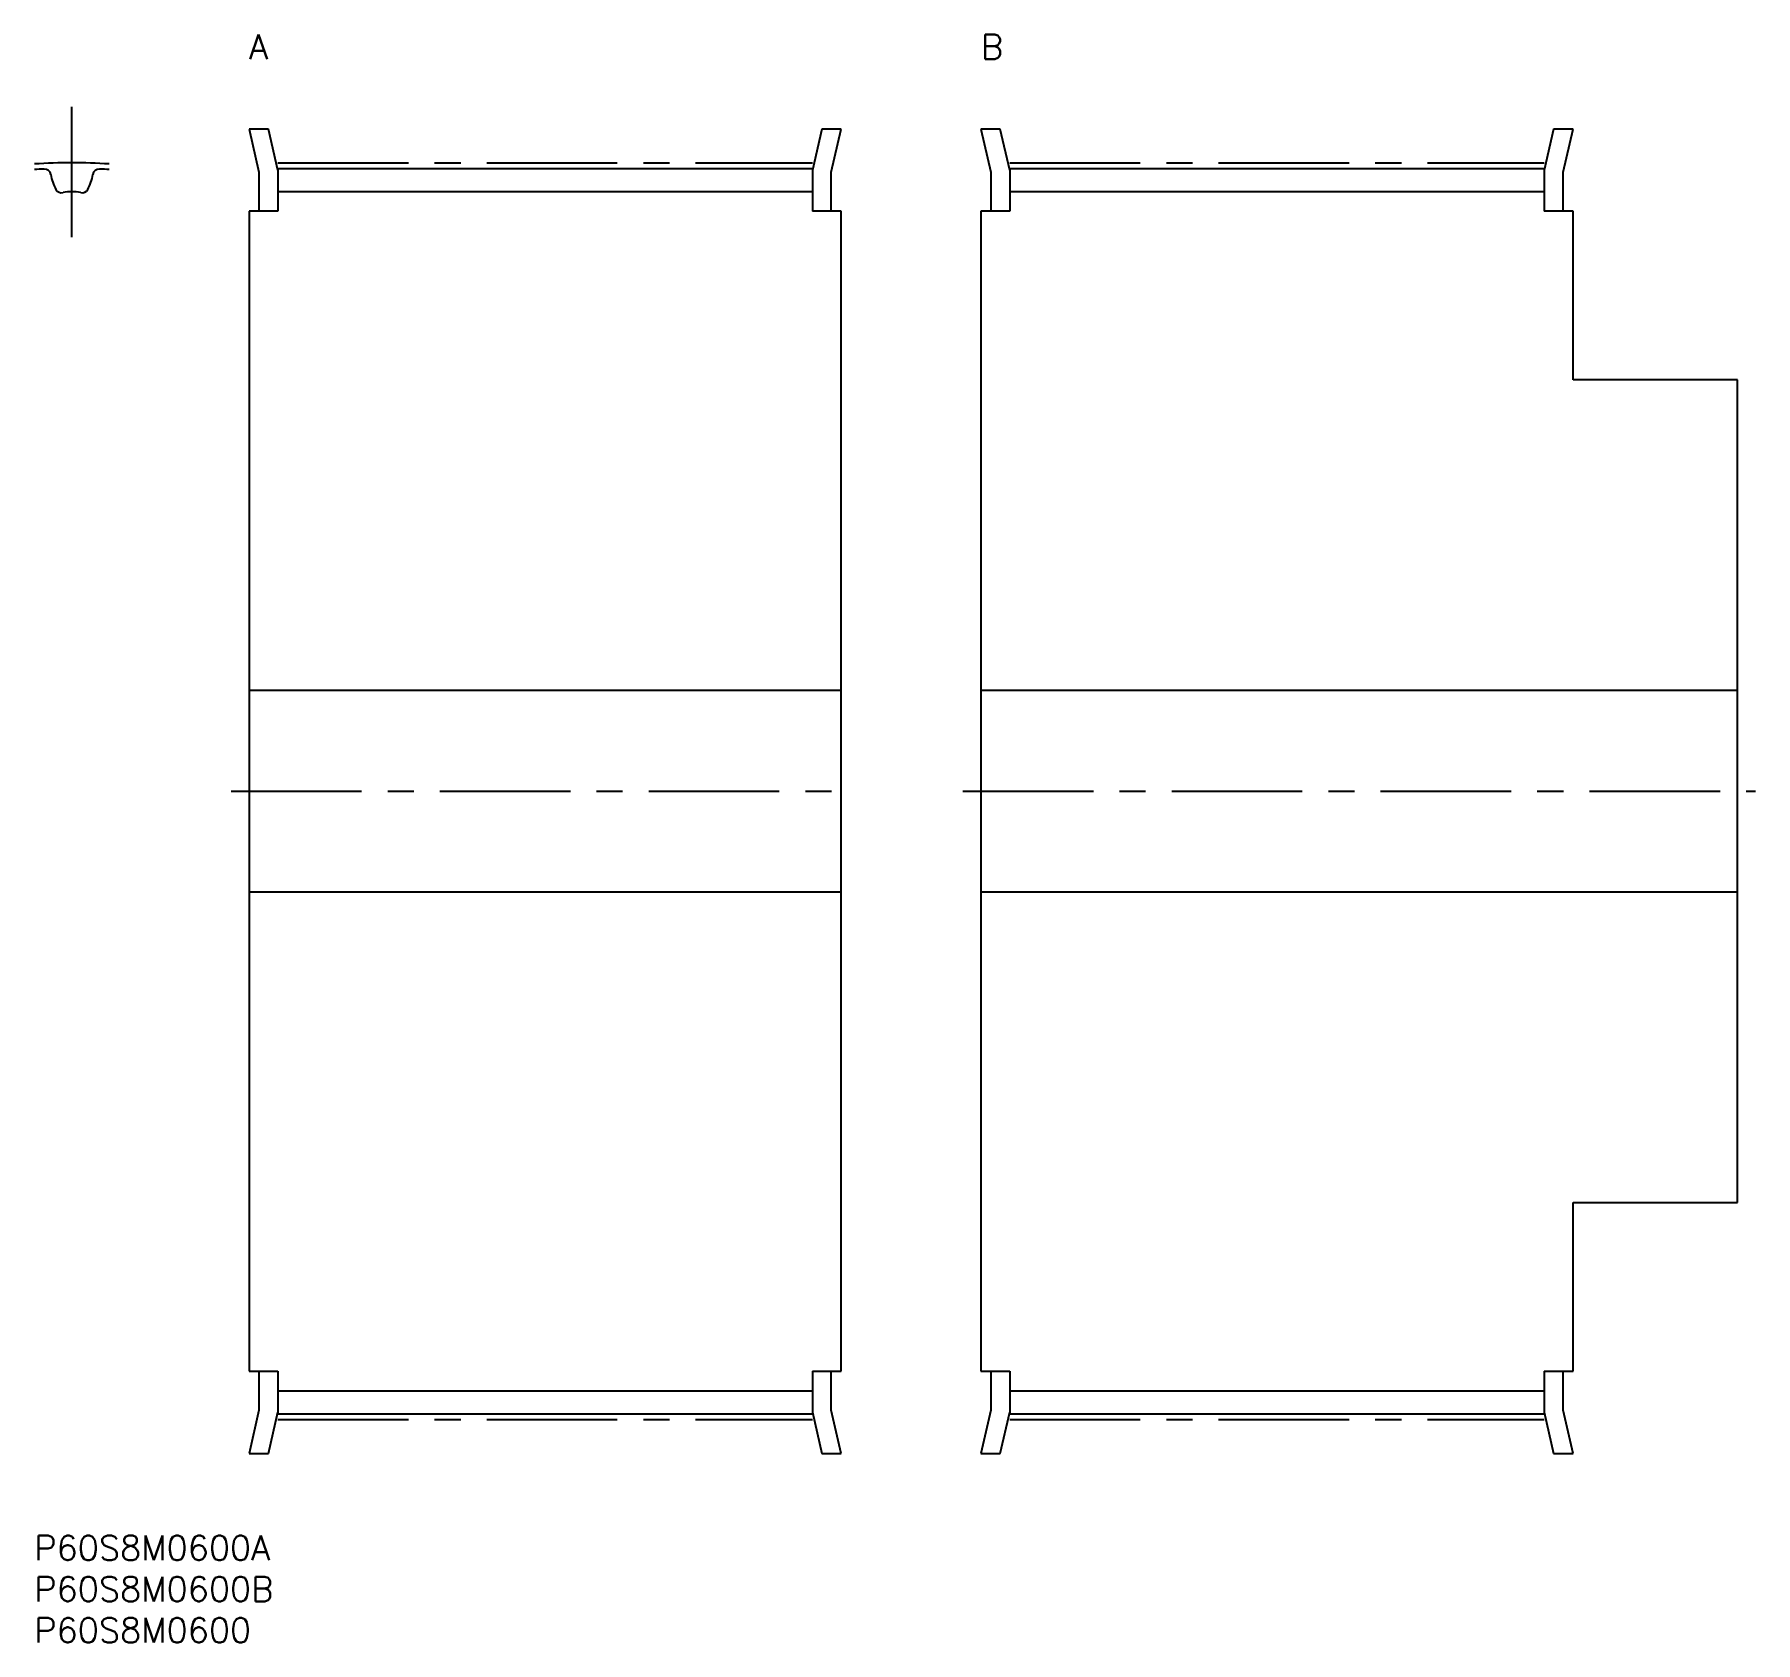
# Model space of a CAD drawing. Extents: x 0 to 209, y -13 to 182.
import ezdxf

# ---------------------------------------------------------------- set-up
doc = ezdxf.new("R2010")
doc.units = 0
doc.header["$LTSCALE"] = 0.5
doc.linetypes.add('CENTER', pattern=[50.8, 31.75, -6.35, 6.35, -6.35])
for name, color, linetype in [('MSM_CENTER', 1, 'CENTER'), ('MSM_CONTINUOUS', 7, 'CONTINUOUS'), ('MSM_PART_NUMBER', 7, 'CONTINUOUS')]:
    doc.layers.add(name, color=color, linetype=linetype)
doc.styles.get("Standard").update_dxf_attribs({"font": 'txt.shx', "height": 3, "bigfont": 'bigfont.shx'})

# ---------------------------------------------------------------- blocks, each defined once
blk = doc.blocks.new('*U31')
at = {"layer": 'MSM_PART_NUMBER'}
blk.add_text('P60S8M0600A', height=3, dxfattribs=at).set_placement((0, -3))
blk = doc.blocks.new('*U32')
at = {"layer": 'MSM_PART_NUMBER'}
blk.add_text('P60S8M0600B', height=3, dxfattribs=at).set_placement((0, -8))
blk = doc.blocks.new('*U33')
at = {"layer": 'MSM_PART_NUMBER'}
blk.add_text('P60S8M0600', height=3, dxfattribs=at).set_placement((0, -13))
blk = doc.blocks.new('*U34')
at = {"layer": 'MSM_PART_NUMBER'}
blk.add_text('A', height=3, dxfattribs=at).set_placement((26.11, 179.5))
blk = doc.blocks.new('*U35')
at = {"layer": 'MSM_PART_NUMBER'}
blk.add_text('B', height=3, dxfattribs=at).set_placement((115.11, 179.5))

msp = doc.modelspace()

# ---------------------------------------------------------------- linework, layer by layer
at = {"layer": 'MSM_CENTER'}
for p, q in [((4.55, 157.84), (4.55, 175.03)), ((29.61, 166.9), (94.61, 166.9)), ((118.61, 166.9), (183.61, 166.9)), ((23.91, 90.5), (100.06, 90.5)), ((112.91, 90.5), (209.31, 90.5)), ((29.61, 14.11), (94.61, 14.11)), ((118.61, 14.11), (183.61, 14.11))]:
    msp.add_line(p, q, dxfattribs=at)
msp.add_arc((4.55, 90.5), 76.39, 86.5833, 93.4167, dxfattribs=at)
at = {"layer": 'MSM_CONTINUOUS'}
for p, q in [((28.46, 171), (26.11, 171)), ((26.11, 171), (27.31, 165.74)), ((29.61, 166), (28.46, 171)), ((95.75, 171), (94.61, 166)), ((98.11, 171), (95.75, 171)), ((96.91, 165.74), (98.11, 171)), ((117.46, 171), (115.11, 171)), ((115.11, 171), (116.31, 165.74)), ((118.61, 166), (117.46, 171)), ((184.75, 171), (183.61, 166)), ((187.11, 171), (184.75, 171)), ((185.91, 165.74), (187.11, 171)), ((27.31, 165.74), (27.31, 161)), ((29.61, 166.21), (29.61, 161)), ((29.61, 166.21), (94.61, 166.21)), ((94.61, 166.21), (94.61, 161)), ((96.91, 161), (96.91, 165.74)), ((116.31, 165.74), (116.31, 161)), ((118.61, 166.21), (118.61, 161)), ((118.61, 166.21), (183.61, 166.21)), ((183.61, 166.21), (183.61, 161)), ((185.91, 161), (185.91, 165.74)), ((94.61, 163.38), (29.61, 163.38)), ((183.61, 163.38), (118.61, 163.38)), ((26.11, 161), (26.11, 20)), ((29.61, 161), (26.11, 161)), ((98.11, 161), (94.61, 161)), ((98.11, 20), (98.11, 161)), ((115.11, 161), (115.11, 20)), ((118.61, 161), (115.11, 161)), ((187.11, 161), (183.61, 161)), ((187.11, 140.5), (187.11, 161)), ((207.11, 140.5), (187.11, 140.5)), ((207.11, 40.5), (207.11, 140.5)), ((98.11, 102.75), (26.11, 102.75)), ((207.11, 102.75), (115.11, 102.75)), ((26.11, 78.25), (98.11, 78.25)), ((115.11, 78.25), (207.11, 78.25)), ((187.11, 20), (187.11, 40.5)), ((187.11, 40.5), (207.11, 40.5)), ((26.11, 20), (29.61, 20)), ((27.31, 20), (27.31, 15.26)), ((29.61, 20), (29.61, 14.79)), ((94.61, 20), (94.61, 14.79)), ((94.61, 20), (98.11, 20)), ((96.91, 15.26), (96.91, 20)), ((115.11, 20), (118.61, 20)), ((116.31, 20), (116.31, 15.26)), ((118.61, 20), (118.61, 14.79)), ((183.61, 20), (183.61, 14.79)), ((183.61, 20), (187.11, 20)), ((185.91, 15.26), (185.91, 20)), ((29.61, 17.62), (94.61, 17.62)), ((118.61, 17.62), (183.61, 17.62)), ((27.31, 15.26), (26.11, 10)), ((28.46, 10), (29.61, 15)), ((29.61, 14.79), (94.61, 14.79)), ((94.61, 15), (95.75, 10)), ((98.11, 10), (96.91, 15.26)), ((116.31, 15.26), (115.11, 10)), ((117.46, 10), (118.61, 15)), ((118.61, 14.79), (183.61, 14.79)), ((183.61, 15), (184.75, 10)), ((187.11, 10), (185.91, 15.26)), ((26.11, 10), (28.46, 10)), ((95.75, 10), (98.11, 10)), ((115.11, 10), (117.46, 10)), ((184.75, 10), (187.11, 10))]:
    msp.add_line(p, q, dxfattribs=at)
for centre, radius, start, end in [((4.55, 90.5), 75.71, 92.5524, 93.4476), ((1.22, 165.34), 0.8, 8.3789, 92.5524), ((7.15, 166.21), 5.2, 188.3789, 209.3753), ((1.95, 166.21), 5.2, 330.6247, 351.6211), ((7.89, 165.34), 0.8, 87.4476, 171.6211), ((4.55, 90.5), 75.71, 86.5524, 87.4476), ((3.32, 164.05), 0.8, 209.3753, 281.8712), ((4.55, 158.18), 5.2, 78.1288, 101.8712), ((5.79, 164.05), 0.8, 258.1288, 330.6247)]:
    msp.add_arc(centre, radius, start, end, dxfattribs=at)

# ---------------------------------------------------------------- block references
for name in ['*U34', '*U35', '*U31', '*U32', '*U33']:
    msp.add_blockref(name, (0, 0), dxfattribs=at)

doc.saveas('drawing.dxf')
